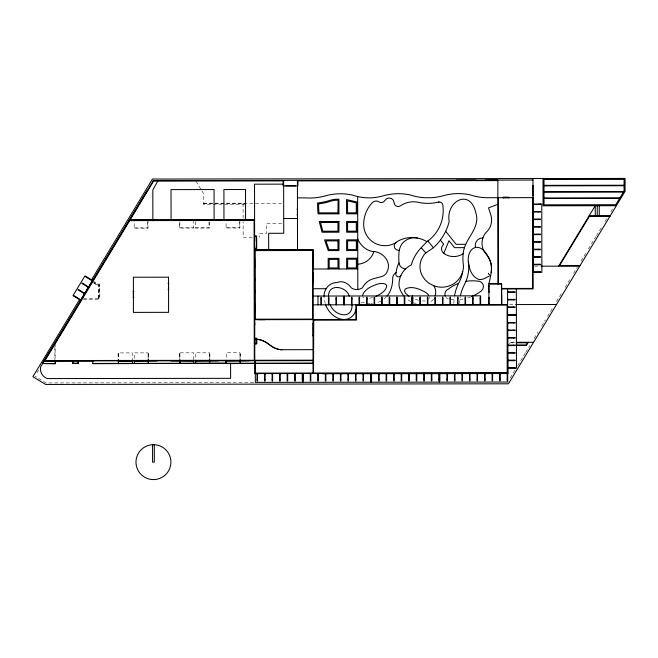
<?xml version="1.0" encoding="UTF-8"?>
<svg xmlns="http://www.w3.org/2000/svg" width="658" height="658" viewBox="0 0 658 658"><rect width="100%" height="100%" fill="white"/><g stroke="black" fill="none" stroke-linecap="round" stroke-linejoin="round"><path stroke-width="0.49" stroke-dasharray="3.29 2.47" d="M453.773 303.511L454.234 297.556M459.572 303.593L459.95 298.543A41.824 41.824 0 0 1 460.213 296.873M37.013 372.839L39.061 369.459M83.689 298.716L99.342 298.691L99.317 284.009L97.729 284.231L94.258 282.118M510.254 377.906L515.576 369.13M517.706 365.618L525.15 353.321M525.684 352.441L529.945 345.417M534.197 338.393L537.923 332.241M541.649 326.097L545.375 319.952M547.497 316.44L553.353 306.776M556.545 301.512L561.866 292.728M565.058 287.456L569.853 279.551M573.57 273.407L577.296 267.263M581.022 261.111L585.809 253.207M588.474 248.814L595.926 236.526M596.452 235.646L602.309 225.982M604.965 221.598L607.095 218.086M610.821 211.934L613.486 207.541M372.741 297.556L368.274 298.543M459.835 299.555L460.707 299.472A42.211 42.211 0 0 0 463.487 299.028M203.536 203.215L245.352 203.157M203.536 203.503L283.68 203.388M245.064 204.186L203.536 204.243L203.561 193.584L195.599 180.531M281.698 223.481L266.597 223.506L266.613 233.483L259.351 233.491L259.359 237.193M134.174 227.898L147.984 227.882M179.642 227.833L193.452 227.816M195.459 227.816L209.269 227.791M226.081 227.767L239.89 227.75M252.269 237.201L243.156 237.209L243.131 221.861M534.337 266.186L540.407 266.177M97.516 285.07L98.971 285.07L98.79 299.785L99.021 285.103M83.336 299.777L98.988 299.752L99.07 284.009M509.629 304.572L514.721 304.564M514.515 342.308L509.572 342.316L509.58 343.895M510.082 342.818L515.181 342.81M118.563 353.56L118.827 359.836M179.815 353.387L180.078 359.671M118.818 353.872L118.053 353.872L118.062 359.523M148.165 353.733L147.918 360.016M180.07 353.7L179.305 353.708L179.313 359.358L180.078 359.35M209.441 353.856L209.203 360.14M147.91 354.053L148.675 354.053L148.683 359.704M240.071 353.864L239.825 360.14M209.195 354.177L209.951 354.168L209.96 359.827M239.816 354.177L240.581 354.177L240.589 359.827M253.7 382.652L46.068 382.94L34.964 376.212M422.378 300.961L425.175 300.969M453.979 299.752L449.463 299.374A5.313 5.313 0 0 1 445.96 297.301M418.398 300.278L413.52 298.674M92.655 280.851L97.861 284.017M93.37 282.553L97.565 285.103L93.962 283.211M362.797 297.005L363.94 298M325.233 303.585L323.999 297.251M429.649 296.898L429.748 298.411M243.106 203.445L243.131 220.841M239.882 219.978L239.89 228.005L226.081 228.022L226.072 219.994M240.08 360.781L240.063 352.746L226.253 352.762L226.262 359.794M239.635 221.919L239.668 228.005M209.26 221.96L209.269 228.046L195.459 228.063L195.442 220.035M209.45 360.823L209.441 352.787L195.632 352.811L195.64 359.836M209.005 221.96L209.038 228.046M203.824 203.215L203.824 204.243M193.444 220.043L193.452 228.063L179.642 228.046L179.626 220.06M193.641 359.844L193.625 352.811L179.815 352.828L179.823 359.86M179.881 222.001L179.864 228.087M147.976 220.101L147.984 228.129L134.174 228.145L134.166 220.126M148.173 359.91L148.165 352.877L134.347 352.894L134.364 361.431M147.729 222.05L147.762 228.129M132.39 361.431L132.381 352.894L118.563 352.918L118.572 359.836M55.116 343.336L55.14 360.831M54.877 346.865L54.894 361.036M416.218 303.56A22.808 22.808 0 0 1 413.463 302.729M410.839 301.561A22.808 22.808 0 0 1 406.126 298.28M433.433 299.16A11.754 11.754 0 0 1 430.505 301.956M470.7 296.947A42.211 42.211 0 0 1 467.139 298.148M361.143 302.935A5.749 5.749 0 0 1 364.976 302.672M386.443 296.709A21.303 21.303 0 0 1 383.153 299.596M380.916 300.986A21.303 21.303 0 0 1 376.022 302.886M372.56 303.461A21.303 21.303 0 0 1 370.808 303.535M369.928 303.519A21.303 21.303 0 0 1 368.184 303.371"/><path stroke-width="0.99" d="M313.019 373.514L313.093 249.76M313.414 330.028L313.471 323.637L312.961 323.629M400.911 275.505A2.772 2.772 0 0 1 397.111 276.467A2.772 2.772 0 0 1 396.149 272.675L396.231 271.828A26.361 26.361 0 0 1 398.987 262.912C398.641 255.427 397.876 246.092 404.793 241.116C407.721 238.829 411.439 237.628 415.149 237.777A15.619 15.619 0 0 1 416.555 237.9L416.629 237.908A16.08 16.08 0 0 1 417.361 238.023M324.081 296.363C323.785 289.232 329.535 282.315 336.937 282.603A9.895 9.895 0 0 1 345.055 282.595A14.797 14.797 0 0 1 351.282 287.834A9.755 9.755 0 0 0 356.858 289.578L359.778 289.125L362.435 287.817A17.124 17.124 0 0 1 373.242 278.786L380.982 276.714A8.34 8.34 0 0 0 386.649 272.683A12.584 12.584 0 0 0 386.633 259.565A17.289 17.289 0 0 0 375.249 251.636C367.329 251.792 360.839 245.969 357.738 239.076M328.498 296.322C328.243 283.104 346.166 286.107 349.316 296.042M352.046 305.008C352.408 320.635 333.31 315.297 330.176 304.424M462.664 271.515L462.615 271.886A32.867 32.867 0 0 1 459.605 281.369L457.878 284.84A47.623 47.623 0 0 0 455.328 292.094L454.505 295.853M501.412 283.688L501.717 304.687L501.684 283.935L488.878 283.96C490.835 275.184 493.78 265.347 488.343 257.155C479.468 239.241 465.14 248.214 468.767 264.977A38.666 38.666 0 0 1 466.358 280.349L463.89 285.671A41.824 41.824 0 0 0 460.542 295.212M488.549 273.234L488.442 273.827L489.552 274.699M362.451 295.59C364.499 289.002 371.935 285.934 378.005 284.017A12.798 12.798 0 0 1 383.367 283.532L385.243 284.059L386.386 285.054L386.731 286.469C385.44 291.502 380.25 294.291 375.882 296.371M396.149 272.535L396.009 272.716A6.605 6.605 0 0 0 392.686 277.701A31.781 31.781 0 0 1 390.934 289.24A21.303 21.303 0 0 1 387.027 296.051M355.929 309.704L354.473 313.479A11.926 11.926 0 0 1 343.575 319.558C335.144 318.982 328.227 312.188 325.537 304.473M463.232 253.601L462.204 254.276A16.804 16.804 0 0 1 443.755 253.322L448.995 240.738L454.522 247.663L464.523 247.647M158.093 180.572L152.821 189.923L152.862 219.936M79.659 299.423L32.9 376.721L45.649 384.453L508.445 383.803L625.1 191.281L625.084 178.417L152.467 179.066L91.355 280.094M532.955 180.045L153.314 180.58L40.59 366.925A10.281 10.281 0 0 0 47.327 378.58L230.613 378.325L230.596 363.257M129.906 220.241L153.602 181.082L283.146 180.901L283.154 185.885L297.934 185.869L297.926 180.892L497.793 180.613M74.074 296.256L74.338 295.82L81 300.122M86.05 276.492L85.795 276.919L92.235 280.826M75.497 297.112L75.752 296.684M79.404 290.671L79.659 290.244M83.303 284.223L83.566 283.795M87.21 277.783L87.473 277.355M80.087 299.9L80.35 299.472M83.994 293.452L84.257 293.024M87.901 287.011L88.164 286.584M91.807 280.571L92.071 280.135M80.778 299.727L80.523 300.155L73.005 295.598L84.981 275.842L92.498 280.398L81.041 299.3M558.626 266.153L595.235 205.732L595.251 215.783M528.333 342.283L526.408 345.466L516.505 345.475M426.919 241.683A28.911 28.911 0 0 0 417.682 238.081L415.214 237.686A28.911 28.911 0 0 0 398.337 240.91L395.071 243.106A21.229 21.229 0 0 1 363.677 225.11A31.469 31.469 0 0 1 372.329 202.672A5.322 5.322 0 0 1 379.197 201.948A3.948 3.948 0 0 0 384.798 200.55A4.993 4.993 0 0 1 394.15 202.738A4.022 4.022 0 0 0 400.755 205.65A22.734 22.734 0 0 1 417.435 202.129A44.662 44.662 0 0 0 438.467 202.096L439.577 202.006A3.594 3.594 0 0 1 442.916 205.781A37.925 37.925 0 0 1 429.658 239.594L426.919 241.683L419.993 249.045A40.105 40.105 0 0 0 411.266 265.001A21.303 21.303 0 0 0 405.928 268.579L404.415 270.109A21.303 21.303 0 0 0 399.077 285.991A22.808 22.808 0 0 0 404.111 296.215M425.866 252.902L424.188 254.547L421.457 259.244A19.452 19.452 0 0 0 421.819 274.945L424.764 279.518L428.868 283.22L433.844 285.802A22.94 22.94 0 0 0 450.483 285.457C458.963 281.937 464.663 272.757 463.216 263.554A38.139 38.139 0 0 1 463.216 253.708C464.145 238.533 481.228 228.523 475.701 212.304C469.82 187.695 445.417 201.726 449.192 221.557A52.55 52.55 0 0 1 433.408 247.745L425.866 252.902L421.202 247.762M490.662 275.57C486.821 276.705 483.178 280.415 478.892 279.461C471.737 276.878 468.932 268.735 468.504 261.777M497.826 204.284L488.54 207.895L490.819 214.886A16.614 16.614 0 0 1 487.504 230.999A16.656 16.656 0 0 0 483.038 237.587L482.462 239.504A16.656 16.656 0 0 0 483.959 251.2L486.229 254.235A22.331 22.331 0 0 1 491.197 272.766M458.56 283.384L457.071 283.96A39.398 39.398 0 0 0 450.311 287.661L448.238 289.175A5.313 5.313 0 0 0 445.285 296.092M129.174 220.002L254.588 219.805M465.946 281.385L466.941 281.205A39.398 39.398 0 0 1 477.198 281.089A5.535 5.535 0 0 1 481.302 290.959A42.211 42.211 0 0 1 471.572 296.602M438.467 202.096L439.116 202.006M283.154 184.141L254.539 184.182L254.802 373.596L507.688 373.193M544.01 185.342L624.088 185.235M532.964 185.457L532.972 195.253M532.454 185.704L533.21 185.704M544.01 185.852L624.088 185.737M544.018 191.667L623.759 191.552M544.018 192.169L623.455 192.054M532.462 194.998L533.227 194.998M532.972 196.997L533.079 272.47M532.98 197.647L487.019 197.713A54.82 54.82 0 0 1 470.223 194.883A54.902 54.902 0 0 0 463.561 193.839L461.316 193.674A54.902 54.902 0 0 0 443.517 195.665A59.064 59.064 0 0 1 431.788 197.729L425.167 197.737A54.82 54.82 0 0 1 410.263 194.965A54.902 54.902 0 0 0 383.565 195.747A59.064 59.064 0 0 1 371.828 197.811L370.89 197.861A54.82 54.82 0 0 1 352.195 195.048A54.902 54.902 0 0 0 325.488 195.829A59.064 59.064 0 0 1 305.238 197.893L297.449 197.877M544.026 197.984L619.926 197.877M544.026 198.486L619.622 198.379M532.988 204.005L541.773 203.988L541.871 272.305L533.079 272.313M532.988 204.506L540.522 204.49L540.522 203.988M616.357 205.707L543.031 205.806L542.998 178.524M297.457 208.882L297.474 215.158M296.947 209.195L297.712 209.195M532.996 211.539L540.531 211.522L540.531 212.024L532.996 212.041M296.955 214.845L297.72 214.845M589.14 215.791L610.262 215.758M609.958 216.26L589.428 216.293L559.522 265.651L580.052 265.626M283.705 218.538L297.474 218.522M533.005 219.073L540.539 219.056L540.539 219.566L533.005 219.575M129.387 220.126L254.588 219.953M533.021 226.607L540.555 226.591L540.555 227.1L533.021 227.109M533.029 234.141L540.563 234.133L540.563 234.635L533.029 234.643M254.605 236.321L256.661 236.321L256.678 248.765L254.63 248.765M482.931 237.941L482.594 237.941A7.386 7.386 0 0 0 475.421 247.071M254.613 241.486L254.86 236.066L256.414 236.066L256.431 249.012L254.876 249.012L254.621 246.076M533.038 241.675L540.572 241.667L540.572 242.169L533.038 242.177M465.683 244.315L456.126 244.332L445.696 231.271M533.046 249.209L540.58 249.201L540.58 249.703L533.046 249.711M254.63 249.843L313.257 250.015L254.63 250.089M259.721 250.344L265.116 250.336L265.116 249.826M399.151 250.311L398.419 250.311A4.318 4.318 0 0 1 396.404 242.218M313.15 251.175L313.159 260.971M312.64 251.43L313.397 251.43M533.062 256.743L540.596 256.735L540.596 257.237L533.062 257.245M254.638 259.063L254.654 267.855M312.649 260.724L313.414 260.716M313.159 261.259L313.167 267.543M312.649 261.571L313.414 261.571M533.07 264.277L540.605 264.269L540.605 264.771L533.07 264.779M541.419 266.177L579.747 266.128M312.657 267.23L313.422 267.222M313.175 268.999L357.788 268.933M533.079 271.812L540.613 271.803L540.613 272.305M533.079 272.108L532.569 272.157M313.175 273.029L313.192 282.825M312.665 273.276L313.43 273.276M254.671 278.252L254.671 281.04M312.682 282.57L313.447 282.57M168.547 283.31L168.555 289.586M168.037 283.623L168.802 283.623M501.536 283.688L488.878 283.705L488.91 304.596M488.878 285.86L488.886 292.136M488.631 286.172L489.387 286.172M313.2 288.714L325.99 288.697M501.445 288.459L532.602 288.418L532.478 197.647M168.045 289.273L168.81 289.273M501.445 288.961L533.103 288.92L532.947 178.54M133.401 291.255L133.409 297.531M133.146 291.568L133.911 291.568M488.639 291.823L489.396 291.823M507.573 291.872L515.107 291.856L515.107 292.366L507.573 292.374M254.687 293.032L254.934 290.252M313.208 296.051L480.628 295.82L480.636 304.613M133.155 297.219L133.919 297.219M480.628 297.079L480.126 297.079L480.134 304.613M488.894 297.663L488.902 303.938M488.647 297.975L489.404 297.975M320.898 298.954L321.4 298.954M328.432 298.946L328.934 298.946M335.967 298.938L336.468 298.938M343.501 298.929L344.002 298.929M351.536 298.913L352.038 298.913M359.071 298.905L359.572 298.905M366.605 298.897L367.115 298.897M374.139 298.88L374.649 298.88M381.681 298.872L382.183 298.872M389.215 298.864L389.717 298.864M396.749 298.855L397.251 298.855M404.283 298.839L404.785 298.839M411.818 298.831L412.821 298.831M419.853 298.822L420.355 298.822M427.387 298.806L427.889 298.806M434.922 298.798L435.423 298.798M442.456 298.79L442.957 298.79M449.99 298.781L450.491 298.781M457.524 298.765L458.026 298.765M465.058 298.757L465.56 298.757M472.592 298.748L473.094 298.748M480.126 298.732L480.628 298.732M507.581 299.406L515.115 299.39L515.115 299.9L507.581 299.908M254.704 303.33L254.712 312.122M488.655 303.626L489.412 303.626M320.907 304.333L321.408 304.333M328.441 304.317L328.942 304.317M335.975 304.309L336.477 304.309M343.509 304.3L344.011 304.3M351.545 304.292L352.046 304.284M359.079 304.276L359.581 304.276M366.613 304.267L367.115 304.267M374.147 304.259L374.649 304.259M381.681 304.243L382.191 304.243M389.223 304.235L389.725 304.235M396.758 304.226L397.259 304.226M404.292 304.218L404.793 304.218M411.826 304.202L412.829 304.202M419.862 304.193L420.363 304.193M427.396 304.185L427.897 304.185M434.93 304.169L435.431 304.169M442.464 304.161L442.966 304.161M449.998 304.152L450.5 304.152M457.532 304.144L458.034 304.144M465.066 304.128L465.568 304.128M472.6 304.119L473.102 304.119M480.134 304.111L480.636 304.111M313.224 304.843L507.589 304.572M515.74 304.564L556.495 304.506M507.589 306.941L515.124 306.932L515.132 307.434L507.589 307.442M507.606 314.475L515.14 314.466L515.14 315.47L507.606 315.478M507.606 314.976L516.398 314.96M254.728 319.689L355.937 319.549L355.92 304.786M254.728 322.519L254.736 325.208M507.614 322.51L515.148 322.502L515.148 323.004L507.614 323.012M507.614 323.259L507.935 373.555L322.338 373.752M507.622 330.045L515.156 330.036L515.156 330.538L507.622 330.546M507.639 337.579L515.173 337.57L515.173 338.072L507.639 338.08M254.753 338.492L256.801 338.492L256.809 343.657L254.761 343.657M516.489 342.3L533.605 342.275M516.209 342.802L527.436 342.793L526.12 344.957L516.094 344.973M507.647 345.113L515.181 345.105L515.181 345.606L507.647 345.615M282.595 349.702A19.773 19.773 0 0 1 269.311 344.603A21.944 21.944 0 0 0 256.069 339.306C266.449 338.878 272.149 350.508 282.595 349.702L312.986 349.661M507.655 352.647L515.189 352.639L515.189 353.14L507.655 353.149M254.778 360.263L313.002 360.181M507.663 360.181L515.198 360.173L515.206 360.674L507.672 360.683M43.922 360.921L254.786 360.765M313.002 360.683L255.288 360.765L255.312 382.388L507.696 382.035L507.565 288.952M118.325 361.201L132.39 361.184M134.364 361.184L157.213 360.897M193.641 361.102L170.817 360.88M195.64 361.094L218.497 360.814M226.015 361.053L249.135 360.773M147.227 190.639L42.4 363.438L55.395 363.553L55.395 361.036M92.803 363.446L313.002 363.142M313.002 363.389L240.417 363.496L240.326 360.781M254.786 365.782L255.288 365.782M507.68 367.715L515.214 367.707L515.214 368.209M507.68 368.217L516.472 368.209L516.357 288.944M255.304 373.094L313.019 373.012M257.039 374.098L257.541 374.089M264.574 374.081L265.075 374.081M272.108 374.073L272.609 374.073M279.642 374.065L280.144 374.065M287.176 374.048L287.678 374.048M294.71 374.04L295.212 374.04M310.28 374.024L310.782 374.015M317.814 374.007L318.316 374.007M325.348 373.999L325.85 373.999M332.882 373.991L333.384 373.991M340.416 373.974L340.918 373.974M347.95 373.966L348.452 373.966M355.484 373.958L355.994 373.958M363.019 373.95L363.529 373.95M378.597 373.925L379.098 373.925M386.131 373.917L386.633 373.917M393.665 373.9L394.167 373.9M401.199 373.892L401.701 373.892M408.733 373.884L409.235 373.884M416.267 373.876L416.769 373.876M423.801 373.859L424.303 373.859M431.335 373.851L431.837 373.851M438.87 373.843L439.371 373.843M446.905 373.826L447.407 373.826M454.439 373.818L454.941 373.818M461.974 373.81L462.475 373.81M469.508 373.802L470.009 373.802M477.042 373.785L477.552 373.785M484.576 373.777L485.086 373.777M492.118 373.769L492.62 373.769M499.652 373.76L500.154 373.752M507.186 373.744L507.688 373.744M257.048 379.469L257.549 379.469M264.582 379.46L265.084 379.452M272.116 379.444L272.618 379.444M279.65 379.436L280.152 379.436M287.184 379.427L287.686 379.427M294.718 379.411L295.22 379.411M310.288 379.395L310.79 379.395M317.822 379.386L318.324 379.378M325.356 379.37L325.858 379.37M332.89 379.362L333.392 379.362M340.425 379.353L340.926 379.353M347.959 379.337L348.46 379.337M355.493 379.329L355.994 379.329M363.027 379.321L363.529 379.321M378.605 379.296L379.107 379.296M386.139 379.288L386.641 379.288M393.673 379.279L394.175 379.279M401.207 379.263L401.709 379.263M408.741 379.255L409.243 379.255M416.275 379.247L416.777 379.247M423.81 379.238L424.311 379.238M431.344 379.222L431.845 379.222M438.878 379.214L439.38 379.214M446.914 379.205L447.415 379.205M454.448 379.189L454.949 379.189M461.982 379.181L462.484 379.181M469.516 379.173L470.018 379.173M477.05 379.164L477.552 379.164M484.584 379.148L485.086 379.148M492.118 379.14L492.628 379.14M499.661 379.131L500.162 379.131M507.195 379.123L507.696 379.115M507.696 380.776L507.195 380.776L507.186 373.242M313.208 323.275L313.101 336.057M312.854 335.703L313.619 335.712M405.41 269.106L404.012 268.67A6.761 6.761 0 0 1 398.987 262.912M147.359 190.417L147.795 190.672M88.805 287.225L82.151 282.94L81.888 283.368L88.328 287.275M84.685 293.287L78.244 289.38L77.981 289.808L84.421 293.715M409.013 296.273L405.673 293.386L404.719 291.691L404.621 290.178L405.377 288.936C411.48 285.72 418.907 288.813 424.558 291.749A12.798 12.798 0 0 1 428.695 295.203M427.856 240.968L433.408 247.745M440.366 240.121L443.747 244.348A5.577 5.577 0 0 0 443.755 253.322M153.314 180.58L153.602 181.082M599.257 205.732L599.265 215.775M597.242 205.732L597.258 215.775M538.861 203.996L538.861 204.498M538.869 211.531L538.869 212.032M538.886 219.065L538.886 219.566M538.894 226.599L538.894 227.1M538.902 234.133L538.902 234.635M538.91 241.667L538.91 242.169M538.927 249.201L538.927 249.703M538.935 256.735L538.935 257.237M538.943 264.269L538.943 264.771M538.96 271.803L538.96 272.305M533.49 204.005L533.49 204.506M533.498 211.539L533.498 212.041M533.506 219.073L533.506 219.575M533.523 226.607L533.523 227.109M533.531 234.141L533.531 234.643M533.539 241.675L533.539 242.177M533.548 249.209L533.548 249.711M533.564 256.743L533.564 257.245M533.572 264.277L533.572 264.779M533.58 271.812L533.58 272.313M513.446 291.864L513.446 292.366M513.454 299.398L513.462 299.9M513.47 306.932L513.47 307.434M513.479 314.466L513.479 315.47M513.487 322.502L513.487 323.004M513.503 330.036L513.503 330.538M513.511 337.57L513.511 338.072M513.52 345.105L513.52 345.606M513.536 352.639L513.536 353.14M513.544 360.173L513.544 360.674M513.553 367.707L513.553 368.209M509.169 197.68L502.893 197.688M508.856 197.926L508.856 197.17L503.205 197.178L503.205 197.935M508.075 291.872L508.075 292.374M508.083 299.406L508.083 299.908M508.091 306.941L508.099 307.442M508.108 314.475L508.108 315.478M508.116 322.51L508.116 323.012M508.124 330.045L508.124 330.546M508.14 337.579L508.14 338.08M508.149 345.113L508.149 345.615M508.157 352.647L508.157 353.149M508.165 360.181L508.173 360.683M508.182 367.715L508.182 368.217M500.154 373.25L500.162 380.785L499.661 380.793L499.652 373.25M498.32 197.696L498.435 283.943M497.933 283.943L497.851 179.864L485.217 180.127M492.62 373.267L492.628 380.801L492.126 380.801L492.11 373.267M485.078 373.275L485.094 380.809L484.592 380.809L484.576 373.275M477.544 373.283L477.56 380.817L477.058 380.817L477.042 373.283M476.055 180.144L456.315 180.169M473.102 304.621L473.094 297.087L472.592 297.087L472.6 304.621M470.009 373.292L470.026 380.834L469.524 380.834L469.508 373.3M465.568 304.629L465.56 297.095L465.058 297.095L465.066 304.629M462.475 373.308L462.492 380.842L461.99 380.842L461.974 373.308M458.034 304.646L458.026 297.112L457.524 297.112L457.532 304.646M454.941 373.316L454.958 380.85L454.448 380.85L454.439 373.316M450.5 304.654L450.491 297.12L449.99 297.12L449.998 304.654M447.572 373.571L447.415 380.859L446.914 380.859L446.905 373.325M442.966 304.662L442.957 297.128L442.456 297.128L442.464 304.662M439.873 373.341L439.881 380.875L438.878 380.875L438.87 373.341M439.371 373.341L439.388 382.125M435.431 304.67L435.423 297.136L434.922 297.136L434.93 304.67M431.837 373.349L431.845 380.883L431.344 380.883L431.335 373.349M427.897 304.687L427.889 297.153L427.387 297.153L427.396 304.687M424.303 373.357L424.311 380.892L423.81 380.892L423.801 373.357M420.363 304.695L420.355 297.161L419.853 297.161L419.862 304.695M416.818 373.366L416.777 380.908L416.275 380.908L416.267 373.374M412.829 304.703L412.821 297.169L411.809 297.169L411.826 304.703M412.311 295.919L412.327 304.703M409.235 373.382L409.243 380.916L408.741 380.916L408.733 373.382M404.793 304.72L404.777 297.186L404.275 297.186L404.292 304.72M401.701 373.39L401.709 380.924L401.207 380.924L401.199 373.39M397.259 304.728L397.243 297.194L396.741 297.194L396.758 304.728M394.167 373.399L394.175 380.933L393.673 380.933L393.665 373.399M389.725 304.736L389.709 297.202L389.207 297.202L389.223 304.736M386.633 373.415L386.641 380.949L386.139 380.949L386.131 373.415M382.191 304.744L382.175 297.21L381.673 297.21L381.689 304.753M379.205 373.67L379.107 380.957L378.605 380.957L378.506 373.423M374.657 304.761L374.641 297.227L374.139 297.227L374.147 304.761M371.564 373.431L371.573 380.966L370.569 380.966L370.553 373.431M371.063 373.431L371.071 382.224M367.115 304.769L367.106 297.235L366.605 297.235L366.613 304.769M363.52 373.44L363.537 380.982L363.035 380.982L363.019 373.448M359.581 304.777L359.572 297.243L359.071 297.243L359.079 304.777M357.681 196.569L357.812 289.578M357.384 268.933L357.368 258.207L346.643 258.224L346.659 268.949M355.986 373.456L356.003 380.99L355.501 380.99L355.484 373.456M352.046 304.794L352.038 297.251L351.536 297.26L351.545 304.794M348.452 373.464L348.469 380.998L347.967 380.998L347.95 373.464M344.512 304.802L344.504 297.268L343.501 297.268L343.509 304.802M344.002 296.01L344.011 304.802M340.943 373.728L340.934 381.007L340.433 381.007L340.416 373.473M339.01 268.957L338.993 258.364L328.169 258.38L328.186 268.974M336.477 304.81L336.468 297.276L335.967 297.276L335.975 304.81M333.384 373.489L333.4 381.023L332.89 381.023L332.882 373.489M328.942 304.819L328.934 297.284L328.432 297.284L328.441 304.827M325.85 373.497L325.858 381.031L325.356 381.031L325.348 373.497M321.408 304.835L321.4 297.301L320.898 297.301L320.907 304.835M318.316 373.505L318.324 381.04L317.822 381.04L317.814 373.505M317.978 296.051L317.987 304.835M310.782 373.514L310.79 381.048L310.288 381.056L310.28 373.514M303.248 373.53L303.256 381.064L302.252 381.064L302.244 373.53M302.746 373.53L302.754 382.314M297.424 180.374L297.515 250.032M295.681 185.869L285.893 185.885M295.212 373.538L295.22 381.072L294.718 381.072L294.71 373.538M287.678 373.547L287.686 381.081L287.184 381.081L287.176 373.547M283.647 180.399L283.721 233.277L268.67 233.294L268.694 250.073M280.144 373.563L280.152 381.097L279.65 381.097L279.642 373.563M272.609 373.571L272.618 381.105L272.116 381.105L272.108 373.571M265.075 373.579L265.084 381.114L264.582 381.114L264.574 373.579M264.894 319.673L258.619 319.681M257.541 373.588L257.549 381.122L257.048 381.13L257.039 373.596M254.926 249.843L254.926 250.599M248.675 219.961L226.072 219.994M245.557 219.821L245.516 189.504L223.917 189.537L223.959 219.846M240.08 360.781L240.08 363.545L226.27 363.561L226.262 360.798M226.015 360.798L226.015 363.315M225.694 363.265L92.803 363.701L92.679 360.987M218.045 220.002L195.442 220.035M214.113 219.862L214.064 189.553L170.998 189.611L171.088 220.068M209.705 360.823L209.705 363.339M209.45 360.823L209.458 363.586M195.64 360.477L195.64 363.356M193.444 220.043L170.841 220.068M193.641 360.485L193.641 363.356M184.273 180.531L169.542 180.555M179.864 363.627L179.856 360.864L179.831 363.381M179.609 360.864L179.609 363.381M156.768 220.093L134.166 220.126M148.42 360.913L148.428 363.422M148.173 360.913L148.173 363.677M134.355 360.568L134.364 363.438M132.39 360.568L132.398 363.446M118.58 360.954L118.58 363.718M118.325 360.954L118.333 363.463M93.93 360.987L44.135 361.053M78.31 361.003L78.31 363.167L72.643 363.175L72.643 361.012M78.055 361.012L78.063 363.52L72.898 363.529L72.89 361.012M55.14 360.65L55.149 363.8L42.622 363.57M154.317 444.734L154.317 462.13L152.574 462.13L152.574 444.734M433.844 285.802A11.754 11.754 0 0 1 435.234 295.549M373.876 251.57A17.643 17.643 0 0 1 357.779 264.179M313.743 320.109L313.521 373.012L507.178 372.741L507.088 305.073L356.422 305.287L356.439 320.051L313.743 320.109M129.675 220.627L45.032 360.551L254.276 360.263L254.087 220.455L129.675 220.627M624.097 191.001L615.789 204.704L544.034 204.803L544.001 179.527L624.08 179.42L624.097 191.001M318.768 203.857L318.595 203.873A106.958 106.958 0 0 0 318.982 212.863L337.924 212.83L338.13 200.221L337.406 200.213A23.046 23.046 0 0 0 330.3 201.332A61.433 61.433 0 0 1 318.768 203.857M153.446 444.676L151.167 444.824A17.453 17.453 0 0 0 138.723 471.515A17.453 17.453 0 0 0 168.168 471.515A17.453 17.453 0 0 0 155.724 444.824L153.446 444.676M356.299 212.805L347.58 212.822L347.564 200.838L356.282 202.878L356.299 212.805M338.928 213.834L318.061 213.866A108.06 108.06 0 0 1 317.592 202.977A60.462 60.462 0 0 0 330.003 200.369A24.033 24.033 0 0 1 338.911 199.251L338.928 213.834M357.302 213.809L346.577 213.825L346.56 199.563L357.286 202.08L357.302 213.809M338.944 221.483L319.237 221.516L322.042 232.233L338.96 232.208L338.944 221.483M357.319 221.458L346.593 221.475L346.601 232.2L357.327 232.184L357.319 221.458M337.941 222.494L320.536 222.511L322.815 231.229L337.949 231.205L337.941 222.494M356.315 222.462L347.597 222.478L347.605 231.197L356.323 231.18L356.315 222.462M338.969 239.857L324.542 239.882L328.252 250.599L338.985 250.583L338.969 239.857M357.343 239.833L346.618 239.849L346.626 250.575L357.36 250.558L357.343 239.833M337.965 240.869L325.957 240.886L328.967 249.596L337.973 249.579L337.965 240.869M356.34 240.836L347.621 240.853L347.63 249.571L356.348 249.555L356.34 240.836M312.649 250.517L255.131 250.591L255.23 319.188L312.739 319.105L312.649 250.517M356.365 259.211L347.646 259.227L347.663 267.946L356.373 267.929L356.365 259.211M337.99 259.367L329.173 259.384L329.189 267.971L337.998 267.954L337.99 259.367M168.538 277.174L133.377 277.224L133.426 312.386L168.588 312.336L168.538 277.174M256.554 338.237L255 338.245L255.008 343.912L256.562 343.904L256.554 338.237"/></g></svg>
